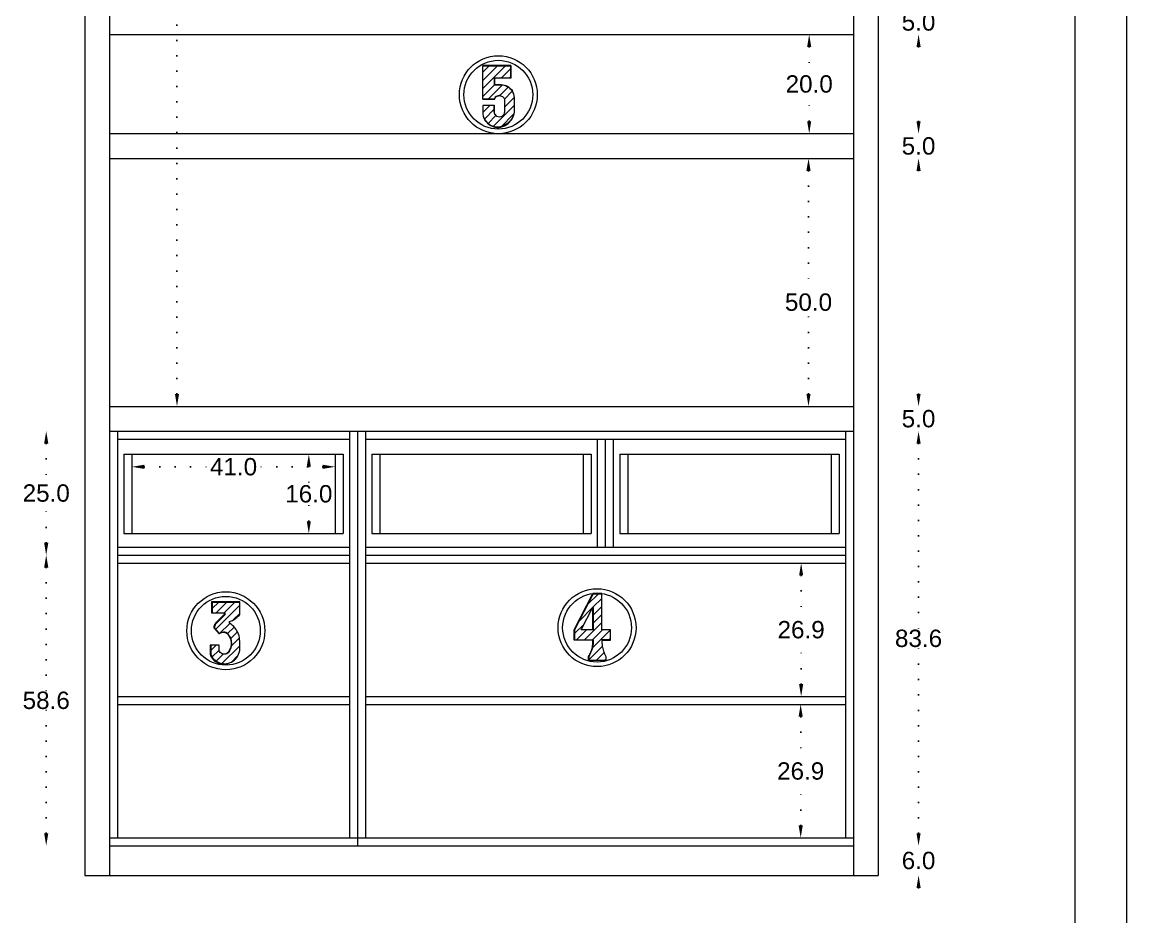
# Model space of a CAD drawing. Header units: inches. Extents: x -19 to 1866, y -551 to 977.
# Drawn here: x 196 to 418.8, y 212.9 to 393.3 of the extents above; entities that cross this region are included whole.
import ezdxf

# ---------------------------------------------------------------- set-up
doc = ezdxf.new("R2010")
doc.units = ezdxf.units.IN
doc.header["$MEASUREMENT"] = 0
doc.linetypes.add('ACAD_ISO07W100', pattern=[3, 0, -3])
doc.styles.get("Standard").update_dxf_attribs({"font": 'arial.ttf'})
doc.dimstyles.get("Standard").update_dxf_attribs({"dimtxt": 3.5, "dimasz": 2.5, "dimexe": 0.18, "dimexo": 0.0625, "dimgap": 0.09, "dimtad": 0, "dimtih": 1, "dimtoh": 1, "dimdec": 1, "dimzin": 0, "dimdsep": 46, "dimtxsty": 'Standard', "dimcen": 0.09, "dimse1": 1, "dimse2": 1, "dimadec": 0, "dimazin": 0, "dimtfac": 1, "dimtdec": 1, "dimtix": 1, "dimtofl": 0, "dimtmove": 0, "dimatfit": 3, "dimfxl": 1, "dimtolj": 1, "dimtzin": 0, "dimarcsym": 0})

# ---------------------------------------------------------------- blocks, each defined once
blk = doc.blocks.new('*D42')
at = {"color": 0, "linetype": 'ACAD_ISO07W100', "lineweight": -2, "transparency": 16777216}
for p, q in [((376.79, 229.71), (376.79, 232.21)), ((376.79, 218.71), (376.79, 216.21))]:
    blk.add_line(p, q, dxfattribs=at)
at = {"color": 0, "transparency": 16777216}
for points in [[(376.38, 229.71), (377.21, 229.71), (376.79, 227.21)], [(376.38, 218.71), (377.21, 218.71), (376.79, 221.21)]]:
    blk.add_solid(points, dxfattribs=at)
at = {"layer": 'Defpoints', "color": 0, "transparency": 16777216}
for p in [(363.65, 227.21), (368.65, 221.21), (376.79, 221.21)]:
    blk.add_point(p, dxfattribs=at)
at = {"color": 0, "lineweight": 20, "transparency": 16777216, "insert": (376.79, 224.21), "char_height": 3.5, "attachment_point": 5}
blk.add_mtext('\\A1;6.0', dxfattribs=at)
blk = doc.blocks.new('*D43')
at = {"color": 0, "linetype": 'ACAD_ISO07W100', "lineweight": -2, "transparency": 16777216}
for p, q in [((376.79, 308.31), (376.79, 270.88)), ((376.79, 229.71), (376.79, 267.13))]:
    blk.add_line(p, q, dxfattribs=at)
at = {"color": 0, "transparency": 16777216}
for points in [[(376.38, 308.31), (377.21, 308.31), (376.79, 310.81)], [(376.38, 229.71), (377.21, 229.71), (376.79, 227.21)]]:
    blk.add_solid(points, dxfattribs=at)
at = {"layer": 'Defpoints', "color": 0, "transparency": 16777216}
for p in [(363.65, 310.81), (363.65, 227.21), (376.79, 227.21)]:
    blk.add_point(p, dxfattribs=at)
at = {"color": 0, "lineweight": 20, "transparency": 16777216, "insert": (376.79, 269.01), "char_height": 3.5, "attachment_point": 5}
blk.add_mtext('\\A1;83.6', dxfattribs=at)
blk = doc.blocks.new('*D45')
at = {"color": 0, "linetype": 'ACAD_ISO07W100', "lineweight": -2, "transparency": 16777216}
for p, q in [((376.79, 318.31), (376.79, 320.81)), ((376.79, 308.31), (376.79, 305.81))]:
    blk.add_line(p, q, dxfattribs=at)
at = {"color": 0, "transparency": 16777216}
for points in [[(376.38, 318.31), (377.21, 318.31), (376.79, 315.81)], [(376.38, 308.31), (377.21, 308.31), (376.79, 310.81)]]:
    blk.add_solid(points, dxfattribs=at)
at = {"layer": 'Defpoints', "color": 0, "transparency": 16777216}
for p in [(363.65, 315.81), (363.65, 310.81), (376.79, 310.81)]:
    blk.add_point(p, dxfattribs=at)
at = {"color": 0, "lineweight": 20, "transparency": 16777216, "insert": (376.79, 313.31), "char_height": 3.5, "attachment_point": 5}
blk.add_mtext('\\A1;5.0', dxfattribs=at)
blk = doc.blocks.new('*D34')
at = {"color": 0, "linetype": 'ACAD_ISO07W100', "lineweight": -2, "transparency": 16777216}
for p, q in [((354.6, 363.31), (354.6, 338.68)), ((354.6, 318.31), (354.6, 334.93))]:
    blk.add_line(p, q, dxfattribs=at)
at = {"color": 0, "transparency": 16777216}
for points in [[(354.18, 363.31), (355.01, 363.31), (354.6, 365.81)], [(354.18, 318.31), (355.01, 318.31), (354.6, 315.81)]]:
    blk.add_solid(points, dxfattribs=at)
at = {"layer": 'Defpoints', "color": 0, "transparency": 16777216}
for p in [(354.6, 365.81), (363.65, 365.81), (363.65, 315.81)]:
    blk.add_point(p, dxfattribs=at)
at = {"color": 0, "lineweight": 20, "transparency": 16777216, "insert": (354.6, 336.81), "char_height": 3.5, "attachment_point": 5}
blk.add_mtext('\\A1;50.0', dxfattribs=at)
blk = doc.blocks.new('*D46')
at = {"color": 0, "linetype": 'ACAD_ISO07W100', "lineweight": -2, "transparency": 16777216}
for p, q in [((376.79, 373.31), (376.79, 375.81)), ((376.79, 363.31), (376.79, 360.81))]:
    blk.add_line(p, q, dxfattribs=at)
at = {"color": 0, "transparency": 16777216}
for points in [[(376.38, 373.31), (377.21, 373.31), (376.79, 370.81)], [(376.38, 363.31), (377.21, 363.31), (376.79, 365.81)]]:
    blk.add_solid(points, dxfattribs=at)
at = {"layer": 'Defpoints', "color": 0, "transparency": 16777216}
for p in [(363.65, 370.81), (363.65, 365.81), (376.79, 365.81)]:
    blk.add_point(p, dxfattribs=at)
at = {"color": 0, "lineweight": 20, "transparency": 16777216, "insert": (376.79, 368.31), "char_height": 3.5, "attachment_point": 5}
blk.add_mtext('\\A1;5.0', dxfattribs=at)
blk = doc.blocks.new('*D35')
at = {"color": 0, "linetype": 'ACAD_ISO07W100', "lineweight": -2, "transparency": 16777216}
for p, q in [((354.74, 388.31), (354.74, 382.68)), ((354.74, 373.31), (354.74, 378.93))]:
    blk.add_line(p, q, dxfattribs=at)
at = {"color": 0, "transparency": 16777216}
for points in [[(354.32, 388.31), (355.15, 388.31), (354.74, 390.81)], [(354.32, 373.31), (355.15, 373.31), (354.74, 370.81)]]:
    blk.add_solid(points, dxfattribs=at)
at = {"layer": 'Defpoints', "color": 0, "transparency": 16777216}
for p in [(354.74, 390.81), (363.65, 390.81), (363.65, 370.81)]:
    blk.add_point(p, dxfattribs=at)
at = {"color": 0, "lineweight": 20, "transparency": 16777216, "insert": (354.74, 380.81), "char_height": 3.5, "attachment_point": 5}
blk.add_mtext('\\A1;20.0', dxfattribs=at)
blk = doc.blocks.new('*D47')
at = {"color": 0, "linetype": 'ACAD_ISO07W100', "lineweight": -2, "transparency": 16777216}
for p, q in [((376.79, 398.31), (376.79, 400.81)), ((376.79, 388.31), (376.79, 385.81))]:
    blk.add_line(p, q, dxfattribs=at)
at = {"color": 0, "transparency": 16777216}
for points in [[(376.38, 398.31), (377.21, 398.31), (376.79, 395.81)], [(376.38, 388.31), (377.21, 388.31), (376.79, 390.81)]]:
    blk.add_solid(points, dxfattribs=at)
at = {"layer": 'Defpoints', "color": 0, "transparency": 16777216}
for p in [(363.65, 395.81), (363.65, 390.81), (376.79, 390.81)]:
    blk.add_point(p, dxfattribs=at)
at = {"color": 0, "lineweight": 20, "transparency": 16777216, "insert": (376.79, 393.31), "char_height": 3.5, "attachment_point": 5}
blk.add_mtext('\\A1;5.0', dxfattribs=at)
blk = doc.blocks.new('*D52')
at = {"color": 0, "linetype": 'ACAD_ISO07W100', "lineweight": -2, "transparency": 16777216}
for p, q in [((353.11, 281.71), (353.11, 272.63)), ((353.11, 259.81), (353.11, 268.88))]:
    blk.add_line(p, q, dxfattribs=at)
at = {"color": 0, "transparency": 16777216}
for points in [[(352.7, 281.71), (353.53, 281.71), (353.11, 284.21)], [(352.7, 259.81), (353.53, 259.81), (353.11, 257.31)]]:
    blk.add_solid(points, dxfattribs=at)
at = {"layer": 'Defpoints', "color": 0, "transparency": 16777216}
for p in [(362.05, 284.21), (353.11, 257.31), (362.05, 257.31)]:
    blk.add_point(p, dxfattribs=at)
at = {"color": 0, "lineweight": 20, "transparency": 16777216, "insert": (353.11, 270.76), "char_height": 3.5, "attachment_point": 5}
blk.add_mtext('\\A1;26.9', dxfattribs=at)
blk = doc.blocks.new('*D53')
at = {"color": 0, "linetype": 'ACAD_ISO07W100', "lineweight": -2, "transparency": 16777216}
for p, q in [((353.02, 253.21), (353.02, 244.13)), ((353.02, 231.31), (353.02, 240.38))]:
    blk.add_line(p, q, dxfattribs=at)
at = {"color": 0, "transparency": 16777216}
for points in [[(352.6, 253.21), (353.44, 253.21), (353.02, 255.71)], [(352.6, 231.31), (353.44, 231.31), (353.02, 228.81)]]:
    blk.add_solid(points, dxfattribs=at)
at = {"layer": 'Defpoints', "color": 0, "transparency": 16777216}
for p in [(362.05, 255.71), (353.02, 228.81), (362.05, 228.81)]:
    blk.add_point(p, dxfattribs=at)
at = {"color": 0, "lineweight": 20, "transparency": 16777216, "insert": (353.02, 242.26), "char_height": 3.5, "attachment_point": 5}
blk.add_mtext('\\A1;26.9', dxfattribs=at)
blk = doc.blocks.new('*D54')
at = {"color": 0, "linetype": 'ACAD_ISO07W100', "lineweight": -2, "transparency": 16777216}
for p, q in [((220.65, 303.62), (233.95, 303.62)), ((256.65, 303.62), (243.35, 303.62))]:
    blk.add_line(p, q, dxfattribs=at)
at = {"color": 0, "transparency": 16777216}
for points in [[(220.65, 304.04), (220.65, 303.21), (218.15, 303.62)], [(256.65, 304.04), (256.65, 303.21), (259.15, 303.62)]]:
    blk.add_solid(points, dxfattribs=at)
at = {"layer": 'Defpoints', "color": 0, "transparency": 16777216}
for p in [(218.15, 306.16), (259.15, 306.16), (218.15, 303.62)]:
    blk.add_point(p, dxfattribs=at)
at = {"color": 0, "lineweight": 20, "transparency": 16777216, "insert": (238.65, 303.62), "char_height": 3.5, "attachment_point": 5}
blk.add_mtext('\\A1;41.0', dxfattribs=at)
blk = doc.blocks.new('*D55')
at = {"color": 0, "linetype": 'ACAD_ISO07W100', "lineweight": -2, "transparency": 16777216}
for p, q in [((253.83, 303.66), (253.83, 300.04)), ((253.83, 292.66), (253.83, 296.28))]:
    blk.add_line(p, q, dxfattribs=at)
at = {"color": 0, "transparency": 16777216}
for points in [[(253.41, 303.66), (254.24, 303.66), (253.83, 306.16)], [(253.41, 292.66), (254.24, 292.66), (253.83, 290.16)]]:
    blk.add_solid(points, dxfattribs=at)
at = {"layer": 'Defpoints', "color": 0, "transparency": 16777216}
for p in [(253.83, 306.16), (259.15, 306.16), (259.15, 290.16)]:
    blk.add_point(p, dxfattribs=at)
at = {"color": 0, "lineweight": 20, "transparency": 16777216, "insert": (253.83, 298.16), "char_height": 3.5, "attachment_point": 5}
blk.add_mtext('\\A1;16.0', dxfattribs=at)
blk = doc.blocks.new('*D56')
at = {"color": 0, "linetype": 'ACAD_ISO07W100', "lineweight": -2, "transparency": 16777216}
for p, q in [((200.87, 283.31), (200.87, 258.38)), ((200.87, 229.71), (200.87, 254.63))]:
    blk.add_line(p, q, dxfattribs=at)
at = {"color": 0, "transparency": 16777216}
for points in [[(200.45, 283.31), (201.29, 283.31), (200.87, 285.81)], [(200.45, 229.71), (201.29, 229.71), (200.87, 227.21)]]:
    blk.add_solid(points, dxfattribs=at)
at = {"layer": 'Defpoints', "color": 0, "transparency": 16777216}
for p in [(215.25, 285.81), (200.87, 227.21), (213.65, 227.21)]:
    blk.add_point(p, dxfattribs=at)
at = {"color": 0, "lineweight": 20, "transparency": 16777216, "insert": (200.87, 256.51), "char_height": 3.5, "attachment_point": 5}
blk.add_mtext('\\A1;58.6', dxfattribs=at)
blk = doc.blocks.new('*D57')
at = {"color": 0, "linetype": 'ACAD_ISO07W100', "lineweight": -2, "transparency": 16777216}
for p, q in [((200.87, 308.31), (200.87, 300.18)), ((200.87, 288.31), (200.87, 296.43))]:
    blk.add_line(p, q, dxfattribs=at)
at = {"color": 0, "transparency": 16777216}
for points in [[(200.45, 308.31), (201.29, 308.31), (200.87, 310.81)], [(200.45, 288.31), (201.29, 288.31), (200.87, 285.81)]]:
    blk.add_solid(points, dxfattribs=at)
at = {"layer": 'Defpoints', "color": 0, "transparency": 16777216}
for p in [(213.65, 310.81), (200.87, 285.81), (215.25, 285.81)]:
    blk.add_point(p, dxfattribs=at)
at = {"color": 0, "lineweight": 20, "transparency": 16777216, "insert": (200.87, 298.31), "char_height": 3.5, "attachment_point": 5}
blk.add_mtext('\\A1;25.0', dxfattribs=at)
blk = doc.blocks.new('*D135')
at = {"color": 0, "linetype": 'ACAD_ISO07W100', "lineweight": -2, "transparency": 16777216}
for p, q in [((227.24, 483.71), (227.24, 402.88)), ((227.24, 318.31), (227.24, 399.13))]:
    blk.add_line(p, q, dxfattribs=at)
at = {"color": 0, "transparency": 16777216}
for points in [[(226.83, 483.71), (227.66, 483.71), (227.24, 486.21)], [(226.83, 318.31), (227.66, 318.31), (227.24, 315.81)]]:
    blk.add_solid(points, dxfattribs=at)
at = {"layer": 'Defpoints', "color": 0, "transparency": 16777216}
for p in [(213.65, 486.21), (227.24, 486.21), (213.65, 315.81)]:
    blk.add_point(p, dxfattribs=at)
at = {"color": 0, "transparency": 16777216, "insert": (227.24, 401.01), "char_height": 3.5, "attachment_point": 5}
blk.add_mtext('\\A1;170.4', dxfattribs=at)

msp = doc.modelspace()

# ---------------------------------------------------------------- hatches: boundary and pattern name
at = {"lineweight": 20}
h = msp.add_hatch(dxfattribs=at)
h.set_pattern_fill('ANSI31', color=256, scale=9.218651)
h.set_pattern_definition([(45, (-385.9301, 924.0687), (-0.8148213, 0.8148213), [])])
h.paths.add_polyline_path([(294.61, 379.68), (294.38, 379.93), (294.12, 380.15), (293.83, 380.34), (293.52, 380.49), (293.25, 380.59), (292.94, 380.65), (292.57, 380.68), (291.22, 380.68), (291.22, 381.99), (294.5, 381.99), (294.5, 384.51), (288.9, 384.51), (288.9, 377.76), (291.22, 377.76), (291.31, 377.96), (291.44, 378.14), (291.6, 378.28), (291.79, 378.4), (292, 378.46), (292.24, 378.49), (292.49, 378.46), (292.7, 378.39), (292.89, 378.28), (293.06, 378.13), (293.19, 377.95), (293.28, 377.75), (293.28, 375.17), (293.25, 374.91), (293.15, 374.66), (292.98, 374.45), (292.77, 374.29), (292.53, 374.19), (292.27, 374.16), (292.01, 374.19), (291.76, 374.29), (291.53, 374.47), (291.35, 374.7), (291.25, 374.94), (291.22, 375.2), (291.22, 376.46), (288.9, 376.46), (288.9, 375.17), (288.93, 374.75), (289.01, 374.34), (289.14, 373.99), (289.32, 373.62), (289.56, 373.28), (289.83, 372.97), (290.15, 372.7), (290.5, 372.48), (290.88, 372.31), (291.27, 372.18), (291.68, 372.11), (292.09, 372.1), (292.48, 372.17), (292.86, 372.29), (293.22, 372.45), (293.56, 372.64), (293.88, 372.87), (294.18, 373.13), (294.44, 373.42), (294.67, 373.74), (294.87, 374.08), (295.03, 374.44), (295.15, 374.82), (295.23, 375.2), (295.23, 377.76), (295.23, 378.1), (295.19, 378.44), (295.1, 378.77), (294.98, 379.1), (294.81, 379.4)])
h = msp.add_hatch(dxfattribs=at)
h.set_pattern_fill('ANSI31', color=256, scale=9.218651)
h.set_pattern_definition([(45, (-474.6631, 815.9639), (-0.8148213, 0.8148213), [])])
h.paths.add_polyline_path([(239.89, 276.34), (234.33, 276.34), (234.33, 274.19), (236.75, 274.19), (236.89, 274.15), (236.89, 273.78), (235.17, 272.05), (235.06, 271.93), (235.02, 271.86), (234.97, 271.79), (234.94, 271.72), (234.9, 271.64), (234.88, 271.56), (234.86, 271.49), (234.84, 271.4), (234.83, 271.24), (234.83, 271.16), (235.84, 269.98), (235.87, 270.02), (236, 270.11), (236.13, 270.18), (236.28, 270.23), (236.43, 270.27), (236.59, 270.28), (236.72, 270.28), (236.87, 270.27), (237.03, 270.23), (237.17, 270.18), (237.31, 270.11), (237.43, 270.02), (237.54, 269.91), (237.73, 269.68), (237.89, 269.43), (238.03, 269.17), (238.14, 268.89), (238.21, 268.6), (238.26, 268.31), (238.28, 268.01), (238.26, 267.72), (238.22, 267.42), (238.14, 267.13), (238.04, 266.86), (237.9, 266.59), (237.81, 266.39), (237.68, 266.22), (237.51, 266.08), (237.32, 265.97), (237.19, 265.93), (236.98, 265.86), (236.76, 265.84), (236.54, 265.86), (236.33, 265.93), (236.14, 266.04), (235.97, 266.18), (235.84, 266.36), (235.74, 266.55), (235.74, 267.66), (234.06, 267.66), (234.06, 265.86), (234.18, 265.58), (234.33, 265.31), (234.5, 265.06), (234.7, 264.83), (234.92, 264.62), (235.17, 264.44), (235.43, 264.28), (235.7, 264.15), (235.99, 264.04), (236.29, 263.97), (236.59, 263.93), (236.89, 263.92), (237.26, 263.95), (237.62, 264.02), (237.98, 264.13), (238.23, 264.25), (238.51, 264.42), (238.81, 264.65), (239.08, 264.91), (239.31, 265.19), (239.51, 265.51), (239.68, 265.84), (239.81, 266.19), (239.89, 266.55), (239.89, 268.44), (239.87, 268.8), (239.83, 269.16), (239.75, 269.52), (239.64, 269.86), (239.51, 270.2), (239.34, 270.52), (239.15, 270.83), (238.93, 271.12), (238.69, 271.39), (238.43, 271.64), (238.14, 271.87), (237.84, 272.07), (237.84, 272.44), (238.04, 272.5), (238.23, 272.58), (238.42, 272.66), (238.61, 272.76), (238.79, 272.86), (238.97, 272.98), (239.14, 273.1), (239.3, 273.23), (239.46, 273.36), (239.61, 273.51), (239.75, 273.66), (239.89, 273.82)])
h = msp.add_hatch(dxfattribs=at)
h.set_pattern_fill('ANSI31', color=256, scale=9.218651)
h.set_pattern_definition([(45, (-382.7544, 816.6989), (-0.8148213, 0.8148213), [])])
h.paths.add_polyline_path([(312.9, 278.03), (311.16, 278.03), (307.42, 270.75), (307.42, 268.71), (311.16, 268.71), (311.16, 268.4), (311.16, 268.14), (311.14, 267.88), (311.11, 267.62), (311.06, 267.36), (311.01, 267.11), (310.94, 266.85), (310.86, 266.61), (310.76, 266.36), (310.66, 266.12), (310.54, 265.89), (310.42, 265.66), (310.28, 265.44), (310.28, 264.65), (313.7, 264.65), (313.7, 265.38), (313.58, 265.63), (313.46, 265.9), (313.36, 266.16), (313.26, 266.43), (313.18, 266.7), (313.11, 266.98), (313.05, 267.26), (313, 267.54), (312.96, 267.82), (312.93, 268.11), (312.91, 268.39), (312.9, 268.71), (314.69, 268.71), (314.69, 270.74), (312.9, 270.74)])
h.paths.add_polyline_path([(311.12, 275.31), (311.16, 275.28), (311.16, 270.75), (311.12, 270.74), (308.73, 270.74)], flags=16)

# ---------------------------------------------------------------- linework, layer by layer
for p, q in [((208.65, 491.21), (208.65, 221.21)), ((213.65, 491.21), (213.65, 221.21)), ((363.65, 491.21), (363.65, 221.21)), ((368.65, 491.21), (368.65, 221.21)), ((213.65, 390.81), (363.65, 390.81)), ((294.5, 384.51), (294.5, 381.99)), ((291.25, 381.99), (291.25, 380.7)), ((288.9, 377.76), (291.22, 377.76)), ((292.27, 378.49), (292.49, 378.46)), ((292.49, 378.46), (292.7, 378.39)), ((292.7, 378.39), (292.89, 378.28)), ((292.89, 378.28), (293.06, 378.13)), ((293.06, 378.13), (293.19, 377.95)), ((293.19, 377.95), (293.28, 377.75)), ((293.28, 377.75), (293.28, 375.17)), ((291.76, 374.29), (291.55, 374.45)), ((292.98, 374.45), (292.77, 374.29)), ((293.15, 374.66), (292.98, 374.45)), ((293.25, 374.91), (293.15, 374.66)), ((293.28, 375.17), (293.25, 374.91)), ((292.01, 374.19), (291.76, 374.29)), ((292.27, 374.16), (292.01, 374.19)), ((292.53, 374.19), (292.27, 374.16)), ((292.77, 374.29), (292.53, 374.19)), ((213.65, 370.81), (363.65, 370.81)), ((213.65, 365.81), (363.65, 365.81)), ((213.65, 315.81), (363.65, 315.81)), ((213.65, 310.81), (363.65, 310.81)), ((215.25, 310.81), (215.25, 228.81)), ((262.05, 310.81), (262.05, 228.81)), ((263.65, 310.81), (263.65, 227.21)), ((265.25, 310.81), (265.25, 228.81)), ((362.05, 310.81), (362.05, 228.81)), ((215.25, 309.21), (262.05, 309.21)), ((215.25, 309.21), (262.05, 309.21)), ((265.25, 309.21), (362.05, 309.21)), ((265.25, 309.21), (362.05, 309.21)), ((312.05, 287.41), (312.05, 309.21)), ((313.65, 287.41), (313.65, 309.21)), ((315.25, 287.41), (315.25, 309.21)), ((216.55, 306.16), (260.75, 306.16)), ((216.55, 306.16), (216.55, 290.16)), ((218.15, 306.16), (218.15, 290.16)), ((259.15, 306.16), (259.15, 290.16)), ((260.75, 306.16), (260.75, 290.16)), ((266.55, 306.16), (310.75, 306.16)), ((266.55, 306.16), (266.55, 290.16)), ((268.15, 306.16), (268.15, 290.16)), ((309.15, 306.16), (309.15, 290.16)), ((310.75, 306.16), (310.75, 290.16)), ((316.55, 306.16), (360.75, 306.16)), ((316.55, 306.16), (316.55, 290.16)), ((318.15, 306.16), (318.15, 290.16)), ((359.15, 306.16), (359.15, 290.16)), ((360.75, 306.16), (360.75, 290.16)), ((216.55, 290.16), (260.75, 290.16)), ((266.55, 290.16), (310.75, 290.16)), ((316.55, 290.16), (360.75, 290.16)), ((215.25, 287.41), (262.05, 287.41)), ((215.25, 285.81), (262.05, 285.81)), ((265.25, 287.41), (362.05, 287.41)), ((265.25, 285.81), (362.05, 285.81)), ((215.25, 284.21), (262.05, 284.21)), ((265.25, 284.21), (362.05, 284.21)), ((234.17, 276.4), (234.17, 274.19)), ((234.33, 276.34), (234.33, 274.19)), ((311.16, 278.03), (312.9, 278.03)), ((234.17, 274.19), (234.33, 274.19)), ((234.33, 274.19), (236.75, 274.19)), ((236.75, 274.19), (236.89, 274.15)), ((236.89, 274.15), (236.89, 273.78)), ((311.12, 270.74), (311.12, 275.31)), ((237.19, 265.93), (236.98, 265.86)), ((215.25, 257.31), (262.05, 257.31)), ((265.25, 257.31), (362.05, 257.31)), ((215.25, 255.71), (262.05, 255.71)), ((265.25, 255.71), (362.05, 255.71)), ((213.65, 228.81), (363.65, 228.81)), ((213.65, 227.21), (363.65, 227.21)), ((208.65, 221.21), (368.65, 221.21))]:
    msp.add_line(p, q, dxfattribs=at)
for points in [[(-18.91, 576.6), (-18.91, -42.46), (418.81, -42.46), (418.81, 576.6)], [(-8.49, 566.18), (-8.49, -22.07), (408.39, -22.07), (408.39, 566.18)], [(291.25, 377.75), (291.34, 377.95), (291.48, 378.13), (291.64, 378.28), (291.83, 378.39), (292.05, 378.46), (292.27, 378.49), (292.22, 378.49), (292, 378.46), (291.79, 378.4), (291.6, 378.28), (291.44, 378.14), (291.31, 377.96), (291.22, 377.76)], [(234.33, 276.34), (239.89, 276.34), (239.89, 276.4), (234.17, 276.4)], [(308.73, 270.74), (311.12, 275.31), (311.16, 275.28), (311.16, 270.75), (311.12, 270.74)], [(236.87, 270.27), (236.72, 270.28), (236.59, 270.28), (236.74, 270.27), (236.9, 270.23), (237.04, 270.18), (237.18, 270.11), (237.31, 270.02), (237.42, 269.91), (237.61, 269.67), (237.77, 269.42), (237.91, 269.16), (238.02, 268.88), (238.1, 268.59), (238.14, 268.29), (238.16, 267.99), (238.15, 267.69), (238.1, 267.39), (238.02, 267.1), (237.92, 266.82), (237.78, 266.55), (237.69, 266.36), (237.55, 266.18), (237.39, 266.04), (237.19, 265.93), (237.32, 265.97), (237.51, 266.08), (237.68, 266.22), (237.81, 266.39), (237.9, 266.59), (238.04, 266.86), (238.14, 267.13), (238.22, 267.42), (238.26, 267.72), (238.28, 268.01), (238.26, 268.31), (238.21, 268.6), (238.14, 268.89), (238.03, 269.17), (237.89, 269.43), (237.73, 269.68), (237.54, 269.91), (237.43, 270.02), (237.31, 270.11), (237.17, 270.18), (237.03, 270.23)]]:
    msp.add_lwpolyline(points, close=True, dxfattribs=at)
for points in [[(294.57, 384.57), (288.9, 384.57), (288.9, 384.51)], [(291.25, 377.75), (288.9, 377.75), (288.9, 377.76), (288.9, 384.51), (294.5, 384.51), (294.57, 384.57), (294.57, 381.99), (294.5, 381.99), (291.25, 381.99), (291.22, 381.95), (291.22, 380.68), (291.25, 380.7), (292.62, 380.7), (293, 380.67), (293.31, 380.61), (293.58, 380.51), (293.89, 380.36), (294.18, 380.17), (294.45, 379.94), (294.68, 379.69), (294.88, 379.41)], [(289.01, 374.34), (289.14, 373.99), (289.15, 373.95), (289.34, 373.57), (289.58, 373.23), (289.86, 372.92), (290.18, 372.65), (290.53, 372.42), (290.91, 372.25), (291.31, 372.12), (291.72, 372.05), (292.14, 372.04), (292.53, 372.11), (292.91, 372.23), (293.27, 372.39), (293.62, 372.58), (293.94, 372.81), (294.24, 373.08), (294.51, 373.37), (294.74, 373.69), (294.94, 374.04), (295.1, 374.4), (295.23, 374.78), (295.31, 375.17), (295.31, 377.75), (295.31, 378.1), (295.26, 378.44), (295.18, 378.78), (295.05, 379.1), (294.88, 379.41)], [(291.22, 380.68), (292.57, 380.68), (292.94, 380.65), (293.25, 380.59), (293.52, 380.49), (293.83, 380.34), (294.12, 380.15), (294.38, 379.93), (294.61, 379.68), (294.81, 379.4), (294.98, 379.1), (295.1, 378.77), (295.19, 378.44), (295.23, 378.1), (295.23, 377.76), (295.23, 375.2), (295.15, 374.82), (295.03, 374.44), (294.87, 374.08), (294.67, 373.74), (294.44, 373.42), (294.18, 373.13), (293.88, 372.87), (293.56, 372.64), (293.22, 372.45), (292.86, 372.29), (292.48, 372.17), (292.09, 372.1), (291.68, 372.11), (291.27, 372.18), (290.88, 372.31), (290.5, 372.48), (290.15, 372.7), (289.83, 372.97), (289.56, 373.28), (289.32, 373.62), (289.14, 373.99)], [(291.39, 374.66), (291.29, 374.91), (291.25, 375.17), (291.25, 376.46), (291.22, 376.46), (288.9, 376.46), (288.9, 375.17), (288.93, 374.75), (289.01, 374.34)], [(291.39, 374.66), (291.55, 374.45), (291.51, 374.49), (291.35, 374.7), (291.25, 374.94), (291.22, 375.2), (291.22, 376.46)], [(238.81, 264.65), (239.08, 264.91), (239.31, 265.19), (239.51, 265.51), (239.68, 265.84), (239.81, 266.19), (239.89, 266.55), (239.89, 268.44), (239.87, 268.8), (239.83, 269.16), (239.75, 269.52), (239.64, 269.86), (239.51, 270.2), (239.34, 270.52), (239.15, 270.83), (238.93, 271.12), (238.69, 271.39), (238.43, 271.64), (238.14, 271.87), (237.84, 272.07), (237.84, 272.44), (238.04, 272.5), (238.23, 272.58), (238.42, 272.66), (238.61, 272.76), (238.79, 272.86), (238.97, 272.98), (239.14, 273.1), (239.3, 273.23), (239.46, 273.36), (239.61, 273.51), (239.75, 273.66), (239.89, 273.82), (239.89, 276.34)], [(307.34, 268.68), (307.34, 270.74), (311.12, 278.09)], [(312.9, 268.68), (314.69, 268.68), (314.69, 268.71), (314.69, 270.74), (312.9, 270.74), (312.9, 278.03), (312.9, 278.09), (311.12, 278.09), (311.16, 278.03), (307.42, 270.75), (307.42, 268.71)], [(236.75, 274.19), (236.75, 273.82), (236.89, 273.78), (235.17, 272.05), (235.06, 271.93), (235.02, 271.86), (234.97, 271.79), (234.94, 271.72), (234.9, 271.64), (234.88, 271.56), (234.86, 271.49), (234.84, 271.4), (234.83, 271.24), (234.83, 271.16), (235.84, 269.98)], [(236.75, 273.82), (235.02, 272.07), (234.91, 271.94), (234.87, 271.88), (234.82, 271.8), (234.79, 271.73), (234.75, 271.65), (234.73, 271.58), (234.71, 271.5), (234.69, 271.42), (234.67, 271.25), (234.68, 271.17), (235.76, 269.91), (235.84, 269.98), (235.87, 270.02), (236, 270.11), (236.13, 270.18), (236.28, 270.23), (236.43, 270.27), (236.59, 270.28)], [(236.98, 265.86), (236.76, 265.84), (236.54, 265.86), (236.33, 265.93), (236.14, 266.04), (235.97, 266.18), (235.84, 266.36), (235.74, 266.55), (235.74, 267.66), (234.06, 267.66), (233.9, 267.66), (233.9, 265.82), (234.02, 265.53), (234.17, 265.26), (234.35, 265.01), (234.55, 264.78), (234.77, 264.57), (235.02, 264.38), (235.28, 264.22), (235.56, 264.09), (235.85, 263.98), (236.15, 263.91), (236.46, 263.87), (236.76, 263.86), (237.13, 263.89), (237.5, 263.96), (237.85, 264.07), (238.19, 264.23), (238.23, 264.25), (238.51, 264.42), (238.81, 264.65)], [(234.06, 267.66), (234.06, 265.86), (234.18, 265.58), (234.33, 265.31), (234.5, 265.06), (234.7, 264.83), (234.92, 264.62), (235.17, 264.44), (235.43, 264.28), (235.7, 264.15), (235.99, 264.04), (236.29, 263.97), (236.59, 263.93), (236.89, 263.92), (237.26, 263.95), (237.62, 264.02), (237.98, 264.13), (238.23, 264.25)], [(311.12, 268.68), (307.34, 268.68), (307.42, 268.71), (311.16, 268.71)], [(314.69, 268.71), (312.93, 268.71), (312.9, 268.68), (312.91, 268.39), (312.93, 268.11), (312.96, 267.82), (313, 267.54), (313.05, 267.26), (313.11, 266.98), (313.18, 266.7), (313.26, 266.43), (313.36, 266.16), (313.46, 265.9), (313.58, 265.63), (313.7, 265.38), (313.7, 264.65), (313.7, 264.58), (310.22, 264.58), (310.22, 265.38), (310.36, 265.6), (310.49, 265.83), (310.61, 266.07), (310.71, 266.31), (310.81, 266.56), (310.89, 266.81), (310.96, 267.06), (311.02, 267.32), (311.06, 267.58), (311.09, 267.84), (311.11, 268.11), (311.12, 268.37)], [(311.12, 268.37), (311.12, 268.68), (311.16, 268.71), (311.16, 268.4), (311.16, 268.14), (311.14, 267.88), (311.11, 267.62), (311.06, 267.36), (311.01, 267.11), (310.94, 266.85), (310.86, 266.61), (310.76, 266.36), (310.66, 266.12), (310.54, 265.89), (310.42, 265.66), (310.28, 265.44), (310.28, 264.65)], [(310.22, 264.58), (310.28, 264.65), (313.7, 264.65)]]:
    msp.add_lwpolyline(points, dxfattribs=at)
for centre, radius in [((292.05, 378.66), 7.86), ((292.05, 378.66), 6.94), ((311.96, 271.18), 7.86), ((237.09, 270.56), 7.86), ((237.09, 270.56), 6.94), ((311.96, 271.18), 6.94)]:
    msp.add_circle(centre, radius, dxfattribs=at)

# ---------------------------------------------------------------- dimensions: what is measured, and where the dimension line sits
dim = msp.add_linear_dim(base=(227.24, 486.21), p1=(213.65, 315.81), p2=(213.65, 486.21), angle=90, dimstyle='Standard')
dim.commit()
dim.dimension.update_dxf_attribs({"geometry": '*D135', "text_midpoint": (227.24, 401.01)})
for base, p1, p2, angle, picture, middle in [((376.79, 390.81), (363.65, 395.81), (363.65, 390.81), 270, '*D47', (376.79, 393.31)), ((376.79, 365.81), (363.65, 370.81), (363.65, 365.81), 270, '*D46', (376.79, 368.31)), ((376.79, 310.81), (363.65, 315.81), (363.65, 310.81), 270, '*D45', (376.79, 313.31)), ((200.87, 285.81), (213.65, 310.81), (215.25, 285.81), 270, '*D57', (200.87, 298.31)), ((376.79, 227.21), (363.65, 310.81), (363.65, 227.21), 270, '*D43', (376.79, 269.01)), ((253.83, 306.16), (259.15, 290.16), (259.15, 306.16), 270, '*D55', (253.83, 298.16)), ((200.87, 227.21), (215.25, 285.81), (213.65, 227.21), 270, '*D56', (200.87, 256.51)), ((353.11, 257.31), (362.05, 284.21), (362.05, 257.31), 90, '*D52', (353.11, 270.76)), ((353.02, 228.81), (362.05, 255.71), (362.05, 228.81), 90, '*D53', (353.02, 242.26)), ((376.79, 221.21), (363.65, 227.21), (368.65, 221.21), 270, '*D42', (376.79, 224.21))]:
    dim = msp.add_linear_dim(base=base, p1=p1, p2=p2, angle=angle, dimstyle='Standard', dxfattribs=at)
    dim.commit()
    dim.dimension.update_dxf_attribs({"geometry": picture, "text_midpoint": middle})
for base, p1, p2, picture, middle in [((354.74, 390.81), (363.65, 370.81), (363.65, 390.81), '*D35', (354.74, 380.81)), ((354.6, 365.81), (363.65, 315.81), (363.65, 365.81), '*D34', (354.6, 336.81))]:
    dim = msp.add_linear_dim(base=base, p1=p1, p2=p2, angle=270, dimstyle='Standard', dxfattribs=at)
    dim.commit()
    dim.dimension.update_dxf_attribs({"geometry": picture, "text_midpoint": middle, "dimtype": 160})
dim = msp.add_linear_dim(base=(218.15, 303.62), p1=(259.15, 306.16), p2=(218.15, 306.16), dimstyle='Standard', dxfattribs=at)
dim.commit()
dim.dimension.update_dxf_attribs({"geometry": '*D54', "text_midpoint": (238.65, 303.62)})

doc.saveas('drawing.dxf')
